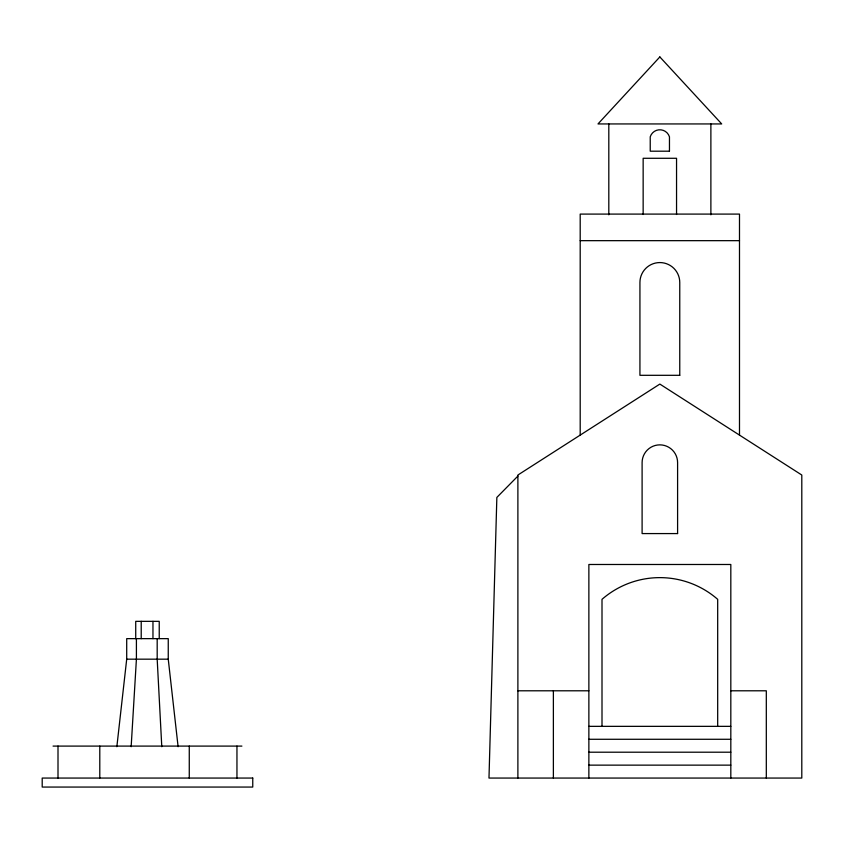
<?xml version="1.0" encoding="UTF-8"?>
<svg xmlns="http://www.w3.org/2000/svg" width="844" height="844" viewBox="0 0 844 844"><rect width="100%" height="100%" fill="white"/><g stroke="black" fill="none" stroke-linecap="round" stroke-linejoin="round"><path stroke-width="1.27" d="M131.158 746.708L136.412 659.175L136.412 638.644M116.852 746.708L126.705 659.175L126.705 638.644L168.251 638.644L168.251 659.175L178.105 746.708M517.889 476.069L496.852 497.422L488.982 778.062L801.8 778.062L801.8 475.024L659.85 384.083L517.889 475.024L517.889 778.062M580.197 240.667L739.492 240.667M126.705 659.175L168.251 659.175M517.889 690.793L588.869 690.793M730.82 690.793L766.31 690.793L766.31 778.062M588.869 726.346L730.82 726.346M588.869 739.281L730.82 739.281M53.056 746.096L241.901 746.096M588.869 752.204L730.82 752.204M588.869 765.139L730.82 765.139M161.784 746.708L157.184 659.175L157.184 638.644M739.492 435.114L739.492 214.091L580.197 214.091L580.197 435.114M730.82 778.062L730.82 564.488L588.869 564.488L588.869 778.062M717.685 726.346L717.685 599.335A87.913 87.913 0 0 0 602.004 599.335L602.004 726.346M710.88 123.941L710.88 214.819M676.55 214.492L676.55 158.282L643.149 158.282L643.149 214.492M608.809 123.941L608.809 214.819M553.379 690.793L553.379 778.062M236.953 746.096L236.953 778.062M189.267 746.096L189.267 778.062M159.231 638.644L159.231 621.342L135.726 621.342L135.726 638.644M152.964 621.342L152.964 638.644M141.212 621.342L141.212 638.644M99.792 746.096L99.792 778.062M58.004 746.096L58.004 778.062M659.85 56.938L597.985 123.941L721.715 123.941L659.85 56.938M669.461 151.192L650.228 151.192L650.228 136.844A10.075 10.075 0 0 1 669.461 136.844L669.461 151.192M679.758 375.306L639.931 375.306L639.931 282.476A19.908 19.908 0 0 1 659.85 262.568A19.908 19.908 0 0 1 679.758 282.476L679.758 375.306M677.595 533.577L642.105 533.577L642.105 462.596A17.745 17.745 0 0 1 659.85 444.862A17.745 17.745 0 0 1 677.595 462.596L677.595 533.577M252.757 778.062L42.2 778.062L42.2 787.062L252.757 787.062L252.757 778.062"/></g></svg>
